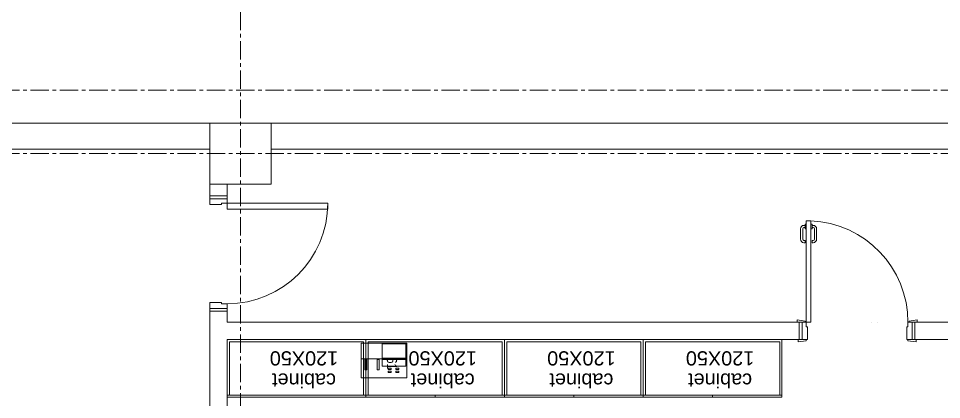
# Model space of a CAD drawing. Header units: millimetres. Extents: x 26027 to 581921, y 7230 to 233891.
# Drawn here: x 500478 to 508464, y 198366 to 201666 of the extents above; entities that cross this region are included whole.
import ezdxf

# ---------------------------------------------------------------- set-up
doc = ezdxf.new("R2010")
doc.units = ezdxf.units.MM
doc.header["$LTSCALE"] = 5
doc.linetypes.add('CENTER', pattern=[50.8, 31.75, -6.35, 6.35, -6.35])
doc.linetypes.add('HIDDEN2', pattern=[0.1875, 0.125, -0.0625])
doc.layers.get('0').update_dxf_attribs({"color": 252})
for name, color, linetype, lineweight in [('A-GENM', 252, 'Continuous', 5), ('Medical Equipment and Furniture', 252, 'Continuous', 0), ('Structure', 252, 'Continuous', 5), ('Walls', 252, 'Continuous', 5), ('Wooden Joinery', 252, 'Continuous', 5)]:
    doc.layers.add(name, color=color, linetype=linetype, lineweight=lineweight)
doc.layers.add('axes', color=252, linetype='Continuous')
doc.styles.add('Arial_13', font='arial.ttf', dxfattribs={"height": 122.941617})
doc.styles.add('X3G_ENTITY_257CFD', font='swisscl.ttf', dxfattribs={"height": 200})

# ---------------------------------------------------------------- blocks, each defined once
blk = doc.blocks.new('ME11129-P')
for p, q in [((0, 0.3), (0.395, 0.3)), ((0, 0), (0, 0.3)), ((0.395, 0), (0.395, 0.3)), ((0, 0.1631), (0.395, 0.1631)), ((0, 0), (0.395, 0))]:
    blk.add_line(p, q)
for points in [[(0.0075, 0.2943), (0.0075, 0.1703), (0.2112, 0.1703), (0.2112, 0.2943)], [(0.0075, 0.1574), (0.0075, 0.1), (0.2124, 0.1), (0.2124, 0.1574)], [(0.0696, 0.0837), (0.0696, 0.072), (0.0953, 0.072), (0.0953, 0.0837)], [(0.1351, 0.0837), (0.1351, 0.072), (0.1609, 0.072), (0.1609, 0.0837)], [(0.2393, 0.1574), (0.2393, 0.0673), (0.2557, 0.0673), (0.2557, 0.1574)], [(0.3447, 0.1574), (0.3447, 0.0673), (0.3611, 0.0673), (0.3611, 0.1574)], [(0.0696, 0.0579), (0.0696, 0.0462), (0.0953, 0.0462), (0.0953, 0.0579)], [(0.1351, 0.0579), (0.1351, 0.0462), (0.1609, 0.0462), (0.1609, 0.0579)]]:
    blk.add_lwpolyline(points, close=True)
blk = doc.blocks.new('A$C692066EF')
at = {"layer": 'Wooden Joinery'}
for p, q in [((2365.9, 240), (2405.9, 240)), ((2365.9, 230), (2365.9, 240)), ((2375.9, 240), (2375.9, 250)), ((2395.9, 240), (2395.9, 250)), ((2405.9, 280), (2495.9, 280)), ((2405.9, 260), (2495.9, 260)), ((2405.9, 230), (2405.9, 240)), ((2505.9, 240), (2505.9, 250)), ((2505.9, 240), (2525.9, 240)), ((2525.9, 240), (2525.9, 250)), ((2365.9, 190), (2365.9, 180)), ((2365.9, 180), (2405.9, 180)), ((2375.9, 180), (2375.9, 170)), ((2395.9, 180), (2395.9, 170)), ((2405.9, 190), (2405.9, 180)), ((2405.9, 160), (2495.9, 160)), ((2505.9, 180), (2505.9, 170)), ((2505.9, 180), (2525.9, 180)), ((2525.9, 180), (2525.9, 170)), ((2405.9, 140), (2495.9, 140))]:
    blk.add_line(p, q, dxfattribs=at)
for points in [[(3215, 1080), (3205, 1080), (3195, 1150), (3215, 1150)], [(3365, 1070), (3375, 1070), (3385, 1140), (3365, 1140)], [(3215, 230), (2335.9, 230), (2335.9, 190), (3215, 190)], [(3215, 230), (2335.9, 230), (2335.9, 190), (3215, 190)], [(3215, 180), (3205, 180), (3195, 110), (3215, 110)], [(3365, 190), (3375, 190), (3385, 120), (3365, 120)]]:
    blk.add_lwpolyline(points, close=True, dxfattribs=at)
for points in [[(3215, 1105), (3365, 1105), (3365, 1130), (3215, 1130), (3215, 1105)], [(3215, 1105), (3215, 1070), (3255, 1070), (3255, 1060), (3365, 1060), (3365, 1105), (3215, 1105)], [(3215, 155), (3215, 190), (3255, 190), (3255, 200), (3365, 200), (3365, 155), (3215, 155)], [(3215, 155), (3365, 155), (3365, 130), (3215, 130), (3215, 155)]]:
    blk.add_lwpolyline(points, dxfattribs=at)
for centre, radius, start, end in [((3215, 190), 880, 90, 177.39475), ((2405.9, 250), 30, 90, 180), ((2405.9, 250), 10, 90, 180), ((2495.9, 250), 30, 0, 90), ((2495.9, 250), 10, 0, 90), ((2405.9, 170), 30, 180, 270), ((2405.9, 170), 10, 180, 270), ((2495.9, 170), 10, 270, 0), ((2495.9, 170), 30, 270, 0)]:
    blk.add_arc(centre, radius, start, end, dxfattribs=at)

msp = doc.modelspace()

# ---------------------------------------------------------------- linework, layer by layer
at = {"layer": 'A-GENM', "ltscale": 10}
for p, q in [((507858.8, 199035.3, 0), (507858.8, 199035.3, 0)), ((507908.8, 199035.3, 0), (507908.8, 199035.3, 0))]:
    msp.add_line(p, q, dxfattribs=at)
at = {"layer": 'axes', "linetype": 'CENTER', "lineweight": 0}
for p, q in [((502398.8, 120285.6, 0), (502398.8, 210035.3, 0)), ((544175.8, 201045.3, 0), (460878.8, 201045.3, 0)), ((544175.8, 200495.3, 0), (460886.3, 200495.3, 0))]:
    msp.add_line(p, q, dxfattribs=at)
at = {"layer": 'Medical Equipment and Furniture'}
for p, q in [((502283.8, 198385.3, 0), (503483.8, 198385.3, 0)), ((503483.8, 198385.3, 0), (504683.8, 198385.3, 0)), ((504683.8, 198385.3, 0), (505883.8, 198385.3, 0)), ((505883.8, 198385.3, 0), (507083.8, 198385.3, 0))]:
    msp.add_line(p, q, dxfattribs=at)
at = {"layer": 'Structure', "elevation": 0}
msp.add_lwpolyline([(502133.8, 200230.3), (502663.8, 200230.3), (502663.8, 200760.3), (502133.8, 200760.3)], close=True, dxfattribs=at)
at = {"layer": 'Walls'}
for p, q in [((495463.8, 200760.3, 0), (502133.8, 200760.3, 0)), ((509333.7, 200760.3, 0), (502663.7, 200760.3, 0)), ((495463.8, 200535.3, 0), (502133.8, 200535.3, 0)), ((509333.7, 200535.3, 0), (502663.7, 200535.3, 0)), ((507233.8, 199035.3, 0), (502283.8, 199035.3, 0)), ((514433.8, 199035.3, 0), (508233.8, 199035.3, 0)), ((507234, 198885.3, 0), (502283.8, 198885.3, 0))]:
    msp.add_line(p, q, dxfattribs=at)
at = {"layer": 'Walls', "ltscale": 10}
for p, q in [((502133.8, 200230.3, 0), (502133.8, 200130.3, 0)), ((502283.8, 200230.3, 0), (502283.8, 200130.3, 0)), ((502283.8, 200130.3, 0), (502133.8, 200130.3, 0)), ((502283.8, 199130.3, 0), (502133.8, 199130.3, 0)), ((502133.8, 199130.3, 0), (502133.8, 193052, 0)), ((502283.8, 199130.3, 0), (502283.8, 199035.3, 0)), ((507233.8, 198885.3, 0), (507233.8, 199035.3, 0)), ((508208.8, 198885.3, 0), (508208.8, 199035.3, 0)), ((502283.8, 198885.3, 0), (502283.8, 193560.3, 0)), ((509333.8, 198885.3, 0), (508233.8, 198885.3, 0))]:
    msp.add_line(p, q, dxfattribs=at)
at = {"layer": 'Wooden Joinery', "elevation": 0}
for points in [[(502133.8, 200105.3), (502283.8, 200105.3), (502283.8, 200130.3), (502133.8, 200130.3), (502133.8, 200105.3)], [(502133.8, 200105.3), (502133.8, 200055.3), (502233.8, 200055.3), (502233.8, 200065.3), (502283.8, 200065.3), (502283.8, 200105.3)], [(502133.8, 199155.3), (502133.8, 199205.3), (502233.8, 199205.3), (502233.8, 199195.3), (502283.8, 199195.3), (502283.8, 199155.3)], [(502133.8, 199155.3), (502283.8, 199155.3), (502283.8, 199130.3), (502133.8, 199130.3), (502133.8, 199155.3)]]:
    msp.add_lwpolyline(points, dxfattribs=at)
msp.add_lwpolyline([(502283.8, 200015.3), (503153.8, 200015.3), (503153.8, 200065.3), (502283.8, 200065.3)], close=True, dxfattribs=at)
at = {"layer": 'Wooden Joinery'}
msp.add_arc((502283.8, 200065.3, 0), 870, 270, 360, dxfattribs=at)

# ---------------------------------------------------------------- block references
at = {"layer": 'Wooden Joinery', "rotation": 270}
msp.add_blockref('A$C692066EF', (507103.8, 202250.3, 0), dxfattribs=at)

# ---------------------------------------------------------------- texts
at = {"layer": 'Medical Equipment and Furniture', "char_height": 122.942, "width": 859.967, "attachment_point": 2, "rotation": 180, "line_spacing_factor": 0.938532, "style": 'Arial_13', "bg_fill": 3, "box_fill_scale": 1.25, "bg_fill_color": 7, "bg_fill_transparency": 0}
for insert in [(502948.4, 198468.9, 0), (504148.4, 198468.9, 0), (505348.4, 198468.9, 0), (506548.4, 198468.9, 0)]:
    msp.add_mtext('cabinet 120X50', dxfattribs=dict(at, insert=insert))

# ---------------------------------------------------------------- next in the draw order: linework, layer by layer
at = {"layer": 'Medical Equipment and Furniture'}
for p, q in [((504083.8, 198405.3, 0), (504083.8, 198385.3, 0)), ((505283.8, 198405.3, 0), (505283.8, 198385.3, 0)), ((506483.8, 198405.3, 0), (506483.8, 198385.3, 0))]:
    msp.add_line(p, q, dxfattribs=at)
at = {"layer": 'Medical Equipment and Furniture', "elevation": 0, "flags": 128}
for points in [[(503483.8, 198395.3), (503483.8, 198885.3), (502283.8, 198885.3), (502283.8, 198395.3)], [(503463.8, 198405.3), (503463.8, 198865.3), (502303.8, 198865.3), (502303.8, 198405.3)], [(504683.8, 198395.3), (504683.8, 198885.3), (503483.8, 198885.3), (503483.8, 198395.3)], [(504663.8, 198405.3), (504663.8, 198865.3), (503503.8, 198865.3), (503503.8, 198405.3)], [(505883.8, 198395.3), (505883.8, 198885.3), (504683.8, 198885.3), (504683.8, 198395.3)], [(505863.8, 198405.3), (505863.8, 198865.3), (504703.8, 198865.3), (504703.8, 198405.3)], [(507083.8, 198395.3), (507083.8, 198885.3), (505883.8, 198885.3), (505883.8, 198395.3)], [(507063.8, 198405.3), (507063.8, 198865.3), (505903.8, 198865.3), (505903.8, 198405.3)]]:
    msp.add_lwpolyline(points, dxfattribs=at)
at = {"layer": 'Medical Equipment and Furniture', "elevation": 0}
for points in [[(502283.8, 198385.3), (502283.8, 198405.3), (503483.8, 198405.3), (503483.8, 198385.3)], [(503483.8, 198385.3), (503483.8, 198405.3), (504683.8, 198405.3), (504683.8, 198385.3)], [(504683.8, 198385.3), (504683.8, 198405.3), (505883.8, 198405.3), (505883.8, 198385.3)], [(505883.8, 198385.3), (505883.8, 198405.3), (507083.8, 198405.3), (507083.8, 198385.3)]]:
    msp.add_lwpolyline(points, close=True, dxfattribs=at)

# ---------------------------------------------------------------- next in the draw order: block references
at = {"layer": 'Medical Equipment and Furniture', "linetype": 'HIDDEN2', "ltscale": 5000, "extrusion": (-8.55145e-16, 4.19218e-15, -1), "xscale": 1000.000000000002, "yscale": 1000.000000000002, "zscale": 1000.000000000002, "rotation": 0.0001913008751468605}
msp.add_blockref('ME11129-P', (-503837.2, 198554.8, 0), dxfattribs=at)

# ---------------------------------------------------------------- next in the draw order: texts
at = {"layer": 'Medical Equipment and Furniture', "insert": (503753.4, 198678.9, 0), "char_height": 87.47, "width": 82.543, "attachment_point": 2, "rotation": 270, "style": 'X3G_ENTITY_257CFD'}
msp.add_mtext('61', dxfattribs=at)

doc.saveas('drawing.dxf')
